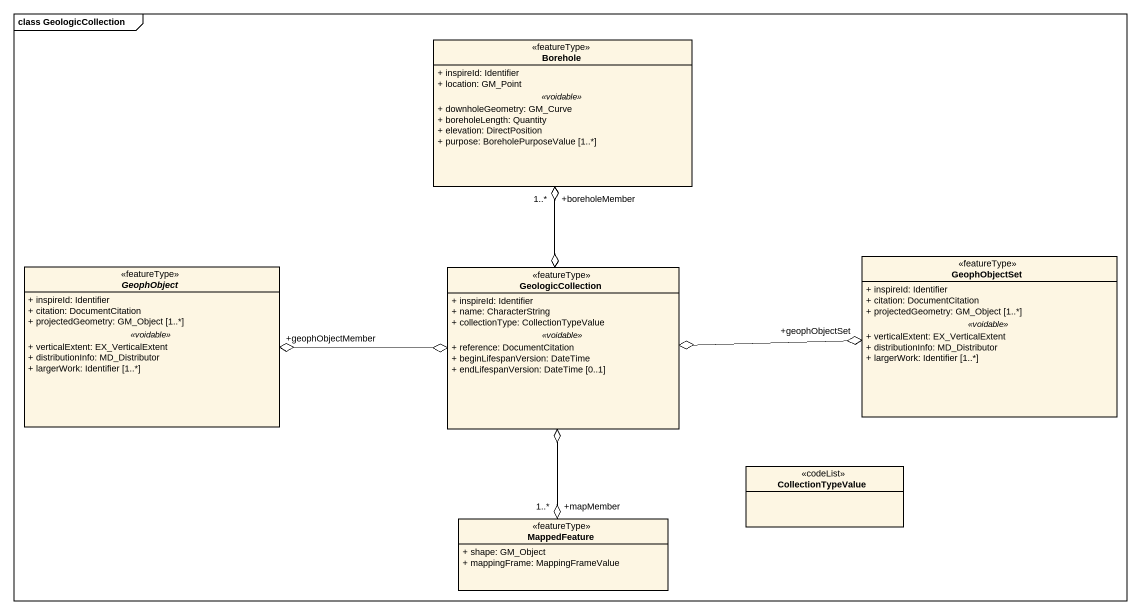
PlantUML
@startuml
mainframe class GeologicCollection
hide circle
hide empty members
skinparam classAttributeIconSize 0
class Borehole <<featureType>> {
  + inspireId: Identifier
  + location: GM_Point
  .. <<voidable>> ..
  + downholeGeometry: GM_Curve
  + boreholeLength: Quantity
  + elevation: DirectPosition
  + purpose: BoreholePurposeValue [1..*]
}
abstract class GeophObject <<featureType>> {
  + inspireId: Identifier
  + citation: DocumentCitation
  + projectedGeometry: GM_Object [1..*]
  .. <<voidable>> ..
  + verticalExtent: EX_VerticalExtent
  + distributionInfo: MD_Distributor
  + largerWork: Identifier [1..*]
}
class GeologicCollection <<featureType>> {
  + inspireId: Identifier
  + name: CharacterString
  + collectionType: CollectionTypeValue
  .. <<voidable>> ..
  + reference: DocumentCitation
  + beginLifespanVersion: DateTime
  + endLifespanVersion: DateTime [0..1]
}
class GeophObjectSet <<featureType>> {
  + inspireId: Identifier
  + citation: DocumentCitation
  + projectedGeometry: GM_Object [1..*]
  .. <<voidable>> ..
  + verticalExtent: EX_VerticalExtent
  + distributionInfo: MD_Distributor
  + largerWork: Identifier [1..*]
}
class CollectionTypeValue <<codeList>>
class MappedFeature <<featureType>> {
  + shape: GM_Object
  + mappingFrame: MappingFrameValue
}
GeologicCollection o-up-o "+boreholeMember\n1..*" Borehole
GeologicCollection o-left-o "+geophObjectMember" GeophObject
GeologicCollection o-right-o "+geophObjectSet" GeophObjectSet
GeologicCollection o--o "+mapMember\n1..*" MappedFeature
@enduml
